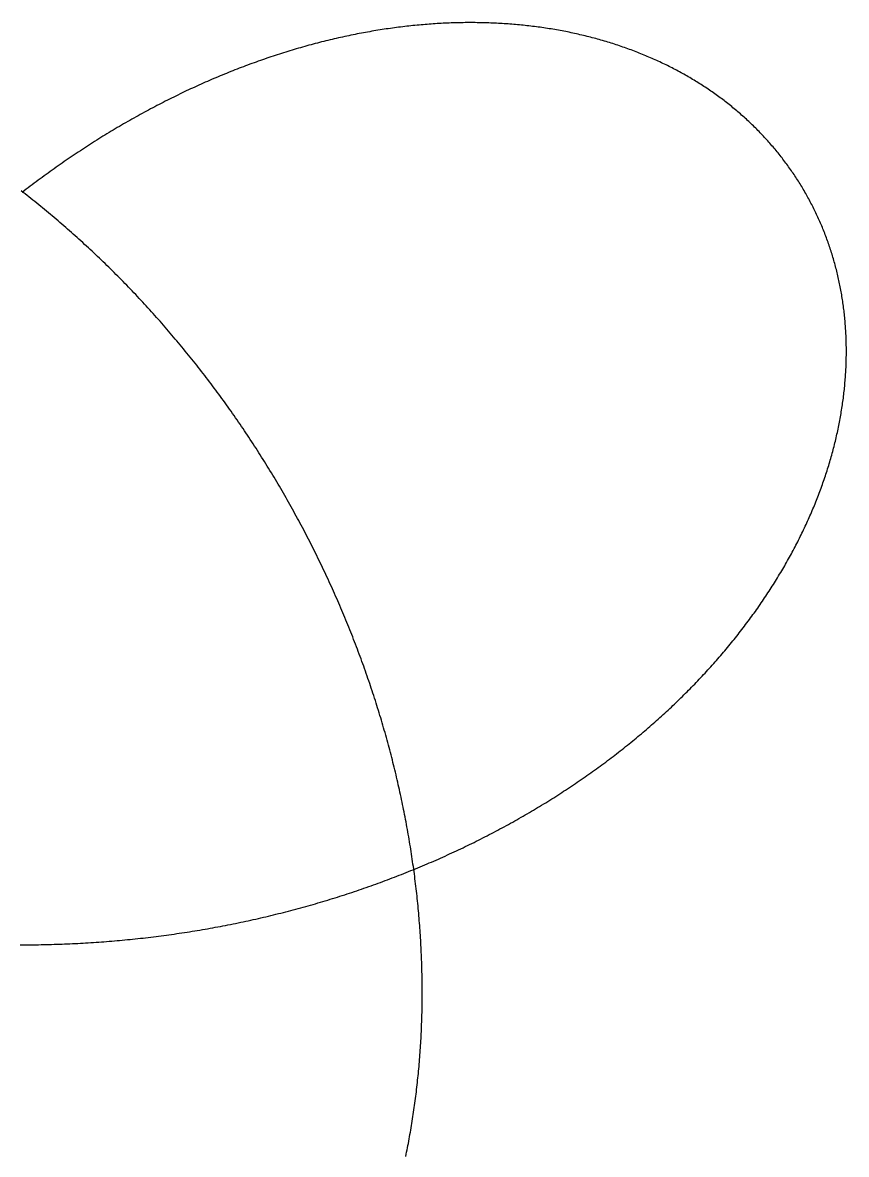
# Model space of a CAD drawing. Header units: metres. Extents: x 0 to 80, y 0 to 80.
# Drawn here: x 40 to 50.03, y 13.78 to 27.56 of the extents above; entities that cross this region are included whole.
import ezdxf

# ---------------------------------------------------------------- set-up
doc = ezdxf.new("R2010")
doc.units = ezdxf.units.M

msp = doc.modelspace()

# ---------------------------------------------------------------- linework, layer by layer
at = {"layer": 'ENGRAVE'}
for points in [[(39.968002, 16.333372), (40, 16.333333), (40.031998, 16.333372), (40.063995, 16.33349), (40.095992, 16.333685), (40.127987, 16.333959), (40.159982, 16.334311), (40.191974, 16.334741), (40.223965, 16.335249), (40.255953, 16.335835), (40.287939, 16.3365), (40.319922, 16.337242), (40.351901, 16.338063), (40.383877, 16.338962), (40.415849, 16.339939), (40.447816, 16.340994), (40.479779, 16.342127), (40.511737, 16.343338), (40.54369, 16.344627), (40.575637, 16.345995), (40.607578, 16.34744), (40.639512, 16.348963), (40.67144, 16.350565), (40.703362, 16.352244), (40.735275, 16.354001), (40.767182, 16.355836), (40.79908, 16.357749), (40.83097, 16.35974), (40.862851, 16.361808), (40.894724, 16.363955), (40.926587, 16.366179), (40.958441, 16.368481), (40.990284, 16.370861), (41.022118, 16.373318), (41.053941, 16.375853), (41.085752, 16.378466), (41.117553, 16.381156), (41.149342, 16.383924), (41.18112, 16.386769), (41.212884, 16.389691), (41.244637, 16.392692), (41.276376, 16.395769), (41.308103, 16.398924), (41.339816, 16.402156), (41.371515, 16.405465), (41.403199, 16.408852), (41.434869, 16.412316), (41.466525, 16.415857), (41.498165, 16.419475), (41.52979, 16.42317), (41.561398, 16.426941), (41.592991, 16.43079), (41.624567, 16.434716), (41.656127, 16.438719), (41.687669, 16.442798), (41.719193, 16.446954), (41.7507, 16.451187), (41.782189, 16.455496), (41.81366, 16.459882), (41.845111, 16.464344), (41.876544, 16.468883), (41.907957, 16.473498), (41.93935, 16.478189), (41.970723, 16.482957), (42.002076, 16.487801), (42.033408, 16.49272), (42.06472, 16.497716), (42.096009, 16.502788), (42.127277, 16.507936), (42.158523, 16.51316), (42.189747, 16.518459), (42.220948, 16.523834), (42.252126, 16.529285), (42.283281, 16.534811), (42.314412, 16.540412), (42.345519, 16.546089), (42.376602, 16.551842), (42.407661, 16.557669), (42.438694, 16.563572), (42.469702, 16.56955), (42.500685, 16.575603), (42.531642, 16.58173), (42.562573, 16.587933), (42.593477, 16.59421), (42.624354, 16.600562), (42.655204, 16.606989), (42.686027, 16.61349), (42.716822, 16.620065), (42.747589, 16.626715), (42.778327, 16.633439), (42.809037, 16.640237), (42.839718, 16.647109), (42.870369, 16.654056), (42.900991, 16.661076), (42.931582, 16.668169), (42.962144, 16.675337), (42.992674, 16.682578), (43.023174, 16.689892), (43.053643, 16.69728), (43.08408, 16.704741), (43.114485, 16.712275), (43.144858, 16.719883), (43.175198, 16.727563), (43.205506, 16.735316), (43.23578, 16.743142), (43.266021, 16.75104), (43.296229, 16.759012), (43.326402, 16.767055), (43.356541, 16.775171), (43.386645, 16.783359), (43.416714, 16.791619), (43.446748, 16.799951), (43.476746, 16.808355), (43.506709, 16.816831), (43.536635, 16.825379), (43.566525, 16.833998), (43.596377, 16.842688), (43.626193, 16.85145), (43.655971, 16.860283), (43.685712, 16.869187), (43.715414, 16.878162), (43.745078, 16.887208), (43.774704, 16.896324), (43.80429, 16.905511), (43.833837, 16.914769), (43.863345, 16.924097), (43.892813, 16.933495), (43.92224, 16.942963), (43.951627, 16.952501), (43.980973, 16.962109), (44.010278, 16.971787), (44.039542, 16.981534), (44.068764, 16.991351), (44.097945, 17.001236), (44.127082, 17.011191), (44.156178, 17.021216), (44.18523, 17.031309), (44.214239, 17.04147), (44.243205, 17.051701), (44.272127, 17.061999), (44.301005, 17.072367), (44.329838, 17.082802), (44.358627, 17.093305), (44.387371, 17.103877), (44.41607, 17.114516), (44.444723, 17.125223), (44.473331, 17.135997), (44.501892, 17.146838), (44.530407, 17.157747), (44.558875, 17.168723), (44.587296, 17.179766), (44.61567, 17.190875), (44.643996, 17.202051), (44.672275, 17.213294), (44.700505, 17.224602), (44.728687, 17.235977), (44.75682, 17.247418), (44.784904, 17.258925), (44.812939, 17.270497), (44.840924, 17.282135), (44.86886, 17.293838), (44.896745, 17.305607), (44.92458, 17.31744), (44.952364, 17.329339), (44.980097, 17.341302), (45.007779, 17.353329), (45.035409, 17.365422), (45.062988, 17.377578), (45.090514, 17.389798), (45.117988, 17.402082), (45.145409, 17.41443), (45.172778, 17.426842), (45.200093, 17.439317), (45.227354, 17.451855), (45.254562, 17.464456), (45.281716, 17.47712), (45.308815, 17.489847), (45.33586, 17.502637), (45.36285, 17.515488), (45.389785, 17.528402), (45.416664, 17.541378), (45.443487, 17.554416), (45.470255, 17.567515), (45.496967, 17.580676), (45.523621, 17.593899), (45.55022, 17.607182), (45.576761, 17.620526), (45.603244, 17.633931), (45.62967, 17.647397), (45.656039, 17.660923), (45.682349, 17.67451), (45.708601, 17.688156), (45.734794, 17.701862), (45.760928, 17.715628), (45.787003, 17.729453), (45.813019, 17.743338), (45.838975, 17.757282), (45.864871, 17.771284), (45.890706, 17.785346), (45.916482, 17.799466), (45.942196, 17.813644), (45.96785, 17.82788), (45.993442, 17.842175), (46.018973, 17.856527), (46.044442, 17.870937), (46.069849, 17.885404), (46.095193, 17.899928), (46.120475, 17.914509), (46.145695, 17.929147), (46.170851, 17.943841), (46.195944, 17.958592), (46.220974, 17.9734), (46.245939, 17.988263), (46.270841, 18.003181), (46.295678, 18.018156), (46.320451, 18.033186), (46.345159, 18.048271), (46.369802, 18.063411), (46.39438, 18.078605), (46.418892, 18.093854), (46.443338, 18.109158), (46.467719, 18.124516), (46.492033, 18.139927), (46.516281, 18.155392), (46.540462, 18.170911), (46.564576, 18.186483), (46.588622, 18.202109), (46.612602, 18.217787), (46.636513, 18.233517), (46.660357, 18.2493), (46.684132, 18.265136), (46.707839, 18.281023), (46.731478, 18.296962), (46.755047, 18.312953), (46.778548, 18.328995), (46.801979, 18.345088), (46.82534, 18.361232), (46.848632, 18.377427), (46.871854, 18.393672), (46.895005, 18.409968), (46.918086, 18.426314), (46.941096, 18.442709), (46.964036, 18.459154), (46.986904, 18.475648), (47.0097, 18.492192), (47.032426, 18.508784), (47.055079, 18.525425), (47.07766, 18.542115), (47.100169, 18.558852), (47.122605, 18.575638), (47.144969, 18.592472), (47.16726, 18.609353), (47.189477, 18.626281), (47.211621, 18.643257), (47.233692, 18.660279), (47.255688, 18.677348), (47.277611, 18.694463), (47.299459, 18.711625), (47.321233, 18.728832), (47.342933, 18.746085), (47.364557, 18.763384), (47.386106, 18.780727), (47.40758, 18.798116), (47.428979, 18.815549), (47.450302, 18.833027), (47.471548, 18.85055), (47.492719, 18.868116), (47.513813, 18.885726), (47.534831, 18.903379), (47.555772, 18.921076), (47.576636, 18.938816), (47.597423, 18.956599), (47.618133, 18.974424), (47.638765, 18.992292), (47.659319, 19.010201), (47.679795, 19.028153), (47.700193, 19.046146), (47.720513, 19.06418), (47.740754, 19.082256), (47.760917, 19.100372), (47.781, 19.118529), (47.801005, 19.136727), (47.82093, 19.154964), (47.840775, 19.173241), (47.860541, 19.191558), (47.880227, 19.209914), (47.899833, 19.22831), (47.919359, 19.246744), (47.938804, 19.265217), (47.958168, 19.283728), (47.977452, 19.302277), (47.996655, 19.320864), (48.015776, 19.339489), (48.034816, 19.358151), (48.053775, 19.37685), (48.072652, 19.395586), (48.091447, 19.414358), (48.110159, 19.433167), (48.12879, 19.452012), (48.147338, 19.470892), (48.165804, 19.489808), (48.184186, 19.50876), (48.202486, 19.527746), (48.220703, 19.546767), (48.238836, 19.565823), (48.256886, 19.584913), (48.274852, 19.604036), (48.292734, 19.623194), (48.310533, 19.642385), (48.328247, 19.661609), (48.345877, 19.680866), (48.363422, 19.700155), (48.380883, 19.719477), (48.398259, 19.738831), (48.41555, 19.758217), (48.432755, 19.777635), (48.449876, 19.797084), (48.466911, 19.816563), (48.48386, 19.836074), (48.500724, 19.855615), (48.517502, 19.875187), (48.534194, 19.894788), (48.550799, 19.914419), (48.567318, 19.934079), (48.583751, 19.953769), (48.600097, 19.973488), (48.616356, 19.993235), (48.632528, 20.01301), (48.648613, 20.032814), (48.66461, 20.052645), (48.680521, 20.072504), (48.696343, 20.09239), (48.712078, 20.112303), (48.727725, 20.132243), (48.743284, 20.152209), (48.758755, 20.172201), (48.774138, 20.19222), (48.789432, 20.212264), (48.804638, 20.232333), (48.819755, 20.252427), (48.834783, 20.272546), (48.849722, 20.292689), (48.864572, 20.312857), (48.879333, 20.333049), (48.894005, 20.353264), (48.908587, 20.373503), (48.923079, 20.393764), (48.937482, 20.414049), (48.951795, 20.434356), (48.966018, 20.454685), (48.98015, 20.475037), (48.994193, 20.49541), (49.008145, 20.515804), (49.022006, 20.53622), (49.035777, 20.556656), (49.049458, 20.577113), (49.063047, 20.59759), (49.076545, 20.618088), (49.089953, 20.638605), (49.103269, 20.659141), (49.116494, 20.679697), (49.129627, 20.700271), (49.142669, 20.720864), (49.155619, 20.741475), (49.168477, 20.762105), (49.181244, 20.782752), (49.193918, 20.803416), (49.206501, 20.824098), (49.218991, 20.844796), (49.231389, 20.865511), (49.243695, 20.886242), (49.255908, 20.90699), (49.268028, 20.927753), (49.280056, 20.948531), (49.29199, 20.969325), (49.303832, 20.990133), (49.315581, 21.010956), (49.327237, 21.031793), (49.3388, 21.052644), (49.350269, 21.073509), (49.361645, 21.094387), (49.372927, 21.115279), (49.384116, 21.136183), (49.395211, 21.1571), (49.406213, 21.178029), (49.41712, 21.19897), (49.427934, 21.219922), (49.438654, 21.240886), (49.449279, 21.261861), (49.459811, 21.282847), (49.470248, 21.303843), (49.480591, 21.324849), (49.490839, 21.345866), (49.500993, 21.366892), (49.511052, 21.387927), (49.521016, 21.408971), (49.530886, 21.430024), (49.540661, 21.451086), (49.550341, 21.472155), (49.559926, 21.493233), (49.569416, 21.514317), (49.578811, 21.53541), (49.588111, 21.556509), (49.597316, 21.577615), (49.606425, 21.598727), (49.615439, 21.619845), (49.624357, 21.640969), (49.63318, 21.662099), (49.641908, 21.683233), (49.650539, 21.704373), (49.659075, 21.725517), (49.667516, 21.746666), (49.67586, 21.767818), (49.684109, 21.788974), (49.692261, 21.810134), (49.700318, 21.831297), (49.708279, 21.852462), (49.716143, 21.873631), (49.723912, 21.894801), (49.731584, 21.915973), (49.73916, 21.937147), (49.746639, 21.958322), (49.754023, 21.979499), (49.76131, 22.000676), (49.7685, 22.021853), (49.775594, 22.043031), (49.782592, 22.064208), (49.789493, 22.085385), (49.796297, 22.106561), (49.803005, 22.127737), (49.809616, 22.148911), (49.81613, 22.170083), (49.822548, 22.191253), (49.828869, 22.212421), (49.835093, 22.233587), (49.84122, 22.254749), (49.84725, 22.275909), (49.853183, 22.297065), (49.85902, 22.318218), (49.864759, 22.339366), (49.870401, 22.36051), (49.875947, 22.38165), (49.881395, 22.402784), (49.886746, 22.423914), (49.892, 22.445037), (49.897157, 22.466155), (49.902217, 22.487267), (49.90718, 22.508373), (49.912045, 22.529472), (49.916813, 22.550563), (49.921484, 22.571648), (49.926058, 22.592725), (49.930535, 22.613794), (49.934914, 22.634855), (49.939196, 22.655907), (49.943381, 22.676951), (49.947468, 22.697985), (49.951458, 22.71901), (49.955351, 22.740025), (49.959146, 22.761031), (49.962845, 22.782026), (49.966445, 22.80301), (49.969949, 22.823984), (49.973355, 22.844946), (49.976664, 22.865897), (49.979875, 22.886837), (49.982989, 22.907764), (49.986006, 22.928679), (49.988926, 22.949581), (49.991748, 22.97047), (49.994472, 22.991346), (49.9971, 23.012208), (49.99963, 23.033057), (50.002063, 23.053891), (50.004399, 23.074711), (50.006637, 23.095516), (50.008778, 23.116306), (50.010822, 23.137081), (50.012768, 23.15784), (50.014618, 23.178583), (50.01637, 23.19931), (50.018025, 23.220021), (50.019583, 23.240715), (50.021043, 23.261391), (50.022407, 23.28205), (50.023673, 23.302692), (50.024843, 23.323315), (50.025915, 23.343921), (50.02689, 23.364507), (50.027769, 23.385075), (50.02855, 23.405623), (50.029234, 23.426153), (50.029822, 23.446662), (50.030312, 23.467151), (50.030706, 23.48762), (50.031003, 23.508068), (50.031203, 23.528496), (50.031306, 23.548902), (50.031313, 23.569286), (50.031223, 23.589649), (50.031036, 23.60999), (50.030753, 23.630308), (50.030373, 23.650603), (50.029897, 23.670876), (50.029324, 23.691125), (50.028655, 23.711351), (50.027889, 23.731553), (50.027028, 23.75173), (50.026069, 23.771884), (50.025015, 23.792012), (50.023864, 23.812116), (50.022618, 23.832194), (50.021275, 23.852246), (50.019836, 23.872273), (50.018301, 23.892274), (50.01667, 23.912248), (50.014944, 23.932195), (50.013121, 23.952115), (50.011203, 23.972008), (50.009189, 23.991873), (50.00708, 24.01171), (50.004875, 24.031519), (50.002574, 24.0513), (50.000178, 24.071052), (49.997687, 24.090774), (49.9951, 24.110468), (49.992418, 24.130132), (49.989641, 24.149765), (49.986769, 24.169369), (49.983802, 24.188942), (49.98074, 24.208484), (49.977583, 24.227996), (49.974331, 24.247476), (49.970984, 24.266924), (49.967543, 24.28634), (49.964007, 24.305724), (49.960377, 24.325076), (49.956652, 24.344395), (49.952833, 24.363681), (49.948919, 24.382933), (49.944912, 24.402152), (49.94081, 24.421337), (49.936614, 24.440488), (49.932325, 24.459604), (49.927941, 24.478686), (49.923464, 24.497733), (49.918893, 24.516744), (49.914229, 24.53572), (49.909471, 24.55466), (49.904619, 24.573563), (49.899675, 24.592431), (49.894637, 24.611261), (49.889506, 24.630055), (49.884282, 24.648811), (49.878965, 24.66753), (49.873555, 24.686211), (49.868052, 24.704854), (49.862457, 24.723459), (49.85677, 24.742025), (49.85099, 24.760552), (49.845117, 24.77904), (49.839153, 24.797489), (49.833096, 24.815898), (49.826947, 24.834267), (49.820707, 24.852595), (49.814374, 24.870883), (49.80795, 24.889131), (49.801435, 24.907337), (49.794828, 24.925502), (49.788129, 24.943625), (49.78134, 24.961706), (49.774459, 24.979745), (49.767487, 24.997742), (49.760424, 25.015696), (49.753271, 25.033607), (49.746027, 25.051475), (49.738692, 25.069299), (49.731267, 25.08708), (49.723752, 25.104816), (49.716147, 25.122509), (49.708451, 25.140156), (49.700666, 25.157759), (49.692791, 25.175317), (49.684826, 25.192829), (49.676772, 25.210296), (49.668628, 25.227717), (49.660395, 25.245092), (49.652073, 25.26242), (49.643662, 25.279702), (49.635162, 25.296937), (49.626573, 25.314124), (49.617896, 25.331264), (49.60913, 25.348357), (49.600276, 25.365401), (49.591333, 25.382398), (49.582303, 25.399345), (49.573185, 25.416245), (49.563979, 25.433095), (49.554685, 25.449895), (49.545304, 25.466647), (49.535835, 25.483348), (49.526279, 25.5), (49.516637, 25.516601), (49.506907, 25.533152), (49.49709, 25.549652), (49.487187, 25.566101), (49.477198, 25.582499), (49.467122, 25.598845), (49.45696, 25.61514), (49.446712, 25.631382), (49.436378, 25.647572), (49.425958, 25.66371), (49.415453, 25.679795), (49.404863, 25.695827), (49.394187, 25.711805), (49.383426, 25.72773), (49.37258, 25.743602), (49.36165, 25.759419), (49.350635, 25.775182), (49.339535, 25.790891), (49.328351, 25.806545), (49.317083, 25.822144), (49.305732, 25.837687), (49.294296, 25.853176), (49.282777, 25.868608), (49.271174, 25.883985), (49.259488, 25.899305), (49.247719, 25.91457), (49.235867, 25.929777), (49.223932, 25.944928), (49.211915, 25.960021), (49.199815, 25.975057), (49.187633, 25.990035), (49.175369, 26.004956), (49.163023, 26.019819), (49.150596, 26.034623), (49.138086, 26.049369), (49.125496, 26.064056), (49.112824, 26.078684), (49.100071, 26.093253), (49.087238, 26.107762), (49.074324, 26.122212), (49.061329, 26.136601), (49.048254, 26.150931), (49.035099, 26.1652), (49.021864, 26.179409), (49.00855, 26.193557), (48.995156, 26.207644), (48.981682, 26.221669), (48.96813, 26.235633), (48.954498, 26.249536), (48.940788, 26.263376), (48.926999, 26.277154), (48.913132, 26.29087), (48.899186, 26.304524), (48.885163, 26.318114), (48.871062, 26.331641), (48.856883, 26.345106), (48.842627, 26.358506), (48.828293, 26.371843), (48.813883, 26.385116), (48.799395, 26.398325), (48.784832, 26.41147), (48.770191, 26.42455), (48.755475, 26.437566), (48.740682, 26.450516), (48.725814, 26.463401), (48.71087, 26.476221), (48.695851, 26.488975), (48.680757, 26.501664), (48.665587, 26.514286), (48.650343, 26.526842), (48.635024, 26.539332), (48.619631, 26.551755), (48.604164, 26.564111), (48.588623, 26.5764), (48.573008, 26.588622), (48.55732, 26.600777), (48.541558, 26.612864), (48.525723, 26.624883), (48.509816, 26.636833), (48.493836, 26.648716), (48.477783, 26.66053), (48.461658, 26.672276), (48.445461, 26.683952), (48.429193, 26.69556), (48.412852, 26.707098), (48.396441, 26.718567), (48.379958, 26.729966), (48.363405, 26.741296), (48.346781, 26.752555), (48.330086, 26.763745), (48.313321, 26.774863), (48.296486, 26.785912), (48.279582, 26.796889), (48.262608, 26.807795), (48.245564, 26.818631), (48.228452, 26.829395), (48.21127, 26.840087), (48.19402, 26.850708), (48.176702, 26.861256), (48.159315, 26.871733), (48.141861, 26.882138), (48.124339, 26.892469), (48.106749, 26.902729), (48.089092, 26.912915), (48.071368, 26.923029), (48.053578, 26.933069), (48.035721, 26.943036), (48.017797, 26.95293), (47.999808, 26.96275), (47.981752, 26.972495), (47.963631, 26.982167), (47.945445, 26.991765), (47.927194, 27.001288), (47.908878, 27.010737), (47.890497, 27.020111), (47.872052, 27.02941), (47.853543, 27.038634), (47.834969, 27.047783), (47.816333, 27.056856), (47.797632, 27.065854), (47.778869, 27.074776), (47.760043, 27.083622), (47.741154, 27.092392), (47.722203, 27.101086), (47.703189, 27.109703), (47.684114, 27.118244), (47.664977, 27.126708), (47.645779, 27.135095), (47.626519, 27.143405), (47.607199, 27.151638), (47.587818, 27.159794), (47.568376, 27.167872), (47.548875, 27.175873), (47.529313, 27.183796), (47.509692, 27.19164), (47.490011, 27.199407), (47.470272, 27.207096), (47.450473, 27.214706), (47.430616, 27.222237), (47.410701, 27.22969), (47.390727, 27.237064), (47.370696, 27.244358), (47.350607, 27.251574), (47.330461, 27.258711), (47.310258, 27.265768), (47.289997, 27.272745), (47.269681, 27.279643), (47.249308, 27.286461), (47.228879, 27.293198), (47.208395, 27.299856), (47.187855, 27.306434), (47.167259, 27.312931), (47.146609, 27.319347), (47.125904, 27.325683), (47.105145, 27.331938), (47.084332, 27.338112), (47.063465, 27.344205), (47.042544, 27.350217), (47.02157, 27.356147), (47.000542, 27.361996), (46.979462, 27.367763), (46.95833, 27.373449), (46.937145, 27.379053), (46.915908, 27.384574), (46.89462, 27.390014), (46.87328, 27.395372), (46.851889, 27.400647), (46.830447, 27.405839), (46.808955, 27.41095), (46.787412, 27.415977), (46.765819, 27.420921), (46.744176, 27.425783), (46.722484, 27.430562), (46.700743, 27.435257), (46.678953, 27.439869), (46.657114, 27.444398), (46.635226, 27.448843), (46.613291, 27.453204), (46.591307, 27.457482), (46.569277, 27.461676), (46.547198, 27.465786), (46.525073, 27.469812), (46.502902, 27.473754), (46.480683, 27.477612), (46.458419, 27.481385), (46.436109, 27.485073), (46.413753, 27.488677), (46.391352, 27.492197), (46.368906, 27.495631), (46.346415, 27.498981), (46.323879, 27.502246), (46.3013, 27.505426), (46.278677, 27.50852), (46.25601, 27.511529), (46.2333, 27.514453), (46.210546, 27.517292), (46.187751, 27.520045), (46.164912, 27.522712), (46.142032, 27.525293), (46.119109, 27.527789), (46.096146, 27.530199), (46.07314, 27.532523), (46.050094, 27.534761), (46.027008, 27.536912), (46.00388, 27.538977), (45.980713, 27.540956), (45.957506, 27.542849), (45.934259, 27.544655), (45.910973, 27.546375), (45.887649, 27.548007), (45.864285, 27.549554), (45.840883, 27.551013), (45.817443, 27.552385), (45.793966, 27.553671), (45.770451, 27.554869), (45.746898, 27.555981), (45.723309, 27.557005), (45.699684, 27.557942), (45.676022, 27.558792), (45.652324, 27.559554), (45.62859, 27.560229), (45.604821, 27.560816), (45.581017, 27.561316), (45.557178, 27.561728), (45.533304, 27.562052), (45.509396, 27.562289), (45.485455, 27.562437), (45.46148, 27.562498), (45.437471, 27.562471), (45.41343, 27.562356), (45.389356, 27.562153), (45.365249, 27.561862), (45.34111, 27.561482), (45.31694, 27.561015), (45.292738, 27.560459), (45.268505, 27.559815), (45.244241, 27.559082), (45.219946, 27.558261), (45.195621, 27.557351), (45.171266, 27.556353), (45.146881, 27.555267), (45.122467, 27.554092), (45.098024, 27.552828), (45.073552, 27.551475), (45.049052, 27.550034), (45.024524, 27.548504), (44.999967, 27.546885), (44.975383, 27.545177), (44.950772, 27.54338), (44.926134, 27.541495), (44.901469, 27.53952), (44.876778, 27.537456), (44.852061, 27.535304), (44.827318, 27.533062), (44.80255, 27.530731), (44.777756, 27.528311), (44.752938, 27.525802), (44.728095, 27.523204), (44.703228, 27.520516), (44.678338, 27.51774), (44.653423, 27.514874), (44.628486, 27.511918), (44.603525, 27.508874), (44.578542, 27.50574), (44.553536, 27.502516), (44.528508, 27.499204), (44.503459, 27.495802), (44.478388, 27.49231), (44.453296, 27.488729), (44.428184, 27.485059), (44.40305, 27.481299), (44.377897, 27.47745), (44.352724, 27.473511), (44.327531, 27.469483), (44.302319, 27.465366), (44.277088, 27.461158), (44.251838, 27.456862), (44.22657, 27.452475), (44.201284, 27.448), (44.175981, 27.443435), (44.150659, 27.43878), (44.125321, 27.434035), (44.099966, 27.429202), (44.074595, 27.424278), (44.049207, 27.419265), (44.023804, 27.414163), (43.998385, 27.408971), (43.972951, 27.40369), (43.947502, 27.398319), (43.922038, 27.392858), (43.89656, 27.387308), (43.871068, 27.381669), (43.845562, 27.37594), (43.820043, 27.370122), (43.794511, 27.364214), (43.768967, 27.358216), (43.743409, 27.35213), (43.71784, 27.345954), (43.692259, 27.339688), (43.666667, 27.333333), (43.641063, 27.326889), (43.615448, 27.320356), (43.589823, 27.313733), (43.564188, 27.307021), (43.538543, 27.300219), (43.512888, 27.293328), (43.487224, 27.286349), (43.461551, 27.27928), (43.435869, 27.272121), (43.410179, 27.264874), (43.38448, 27.257537), (43.358774, 27.250112), (43.333061, 27.242597), (43.30734, 27.234994), (43.281613, 27.227301), (43.255879, 27.21952), (43.230139, 27.211649), (43.204394, 27.20369), (43.178642, 27.195642), (43.152886, 27.187505), (43.127124, 27.179279), (43.101358, 27.170965), (43.075587, 27.162562), (43.049813, 27.15407), (43.024035, 27.14549), (42.998253, 27.136821), (42.972469, 27.128064), (42.946681, 27.119218), (42.920891, 27.110284), (42.8951, 27.101262), (42.869306, 27.092151), (42.843511, 27.082953), (42.817714, 27.073666), (42.791917, 27.06429), (42.766119, 27.054827), (42.740321, 27.045276), (42.714523, 27.035637), (42.688725, 27.02591), (42.662928, 27.016095), (42.637132, 27.006192), (42.611337, 26.996202), (42.585544, 26.986124), (42.559753, 26.975958), (42.533964, 26.965705), (42.508177, 26.955364), (42.482394, 26.944937), (42.456613, 26.934421), (42.430836, 26.923819), (42.405063, 26.913129), (42.379294, 26.902352), (42.353529, 26.891489), (42.327769, 26.880538), (42.302014, 26.8695), (42.276264, 26.858376), (42.25052, 26.847165), (42.224782, 26.835867), (42.19905, 26.824483), (42.173325, 26.813012), (42.147606, 26.801455), (42.121895, 26.789811), (42.096191, 26.778082), (42.070494, 26.766266), (42.044806, 26.754364), (42.019127, 26.742376), (41.993456, 26.730302), (41.967794, 26.718142), (41.942141, 26.705897), (41.916498, 26.693566), (41.890865, 26.68115), (41.865242, 26.668648), (41.83963, 26.65606), (41.814028, 26.643388), (41.788438, 26.63063), (41.762859, 26.617788), (41.737291, 26.60486), (41.711736, 26.591848), (41.686194, 26.57875), (41.660663, 26.565568), (41.635146, 26.552302), (41.609642, 26.538951), (41.584152, 26.525516), (41.558675, 26.511996), (41.533213, 26.498393), (41.507765, 26.484705), (41.482332, 26.470934), (41.456914, 26.457078), (41.431512, 26.443139), (41.406125, 26.429117), (41.380754, 26.415011), (41.355399, 26.400821), (41.330061, 26.386549), (41.30474, 26.372193), (41.279436, 26.357754), (41.254149, 26.343233), (41.228881, 26.328628), (41.20363, 26.313941), (41.178398, 26.299172), (41.153184, 26.28432), (41.127989, 26.269386), (41.102814, 26.254369), (41.077658, 26.239271), (41.052522, 26.224091), (41.027406, 26.208828), (41.002311, 26.193485), (40.977236, 26.17806), (40.952183, 26.162553), (40.927151, 26.146965), (40.90214, 26.131296), (40.877151, 26.115546), (40.852185, 26.099715), (40.827241, 26.083804), (40.802319, 26.067812), (40.777421, 26.051739), (40.752547, 26.035586), (40.727696, 26.019353), (40.702869, 26.00304), (40.678066, 25.986647), (40.653288, 25.970174), (40.628534, 25.953622), (40.603806, 25.93699), (40.579103, 25.920279), (40.554426, 25.903489), (40.529775, 25.88662), (40.50515, 25.869672), (40.480551, 25.852645), (40.45598, 25.83554), (40.431436, 25.818356), (40.406919, 25.801094), (40.38243, 25.783754), (40.357968, 25.766336), (40.333536, 25.74884), (40.309131, 25.731266), (40.284756, 25.713615), (40.26041, 25.695887), (40.236093, 25.678082), (40.211806, 25.660199), (40.187548, 25.64224), (40.163321, 25.624204), (40.139125, 25.606091), (40.11496, 25.587902), (40.090825, 25.569637), (40.066722, 25.551296), (40.042651, 25.532879), (40.018611, 25.514386), (39.994604, 25.495818)], [(44.665167, 13.755182), (44.6707, 13.781749), (44.676159, 13.808364), (44.681542, 13.835026), (44.68685, 13.861735), (44.692083, 13.88849), (44.697241, 13.915292), (44.702324, 13.942139), (44.70733, 13.969033), (44.712262, 13.995971), (44.717117, 14.022955), (44.721896, 14.049984), (44.7266, 14.077057), (44.731227, 14.104174), (44.735779, 14.131336), (44.740254, 14.158541), (44.744652, 14.185789), (44.748974, 14.213081), (44.75322, 14.240415), (44.757389, 14.267791), (44.76148, 14.29521), (44.765496, 14.32267), (44.769434, 14.350172), (44.773295, 14.377716), (44.777078, 14.4053), (44.780785, 14.432925), (44.784414, 14.46059), (44.787966, 14.488295), (44.79144, 14.51604), (44.794836, 14.543824), (44.798155, 14.571647), (44.801396, 14.599509), (44.804559, 14.62741), (44.807644, 14.655349), (44.810651, 14.683325), (44.813579, 14.71134), (44.81643, 14.739391), (44.819202, 14.76748), (44.821896, 14.795605), (44.824511, 14.823766), (44.827047, 14.851964), (44.829505, 14.880197), (44.831885, 14.908466), (44.834185, 14.936769), (44.836407, 14.965108), (44.838549, 14.993481), (44.840613, 15.021888), (44.842597, 15.050329), (44.844503, 15.078804), (44.846329, 15.107312), (44.848075, 15.135852), (44.849743, 15.164426), (44.851331, 15.193031), (44.852839, 15.221669), (44.854268, 15.250338), (44.855617, 15.279039), (44.856887, 15.307771), (44.858077, 15.336533), (44.859187, 15.365326), (44.860217, 15.394149), (44.861167, 15.423002), (44.862037, 15.451884), (44.862827, 15.480796), (44.863537, 15.509736), (44.864167, 15.538705), (44.864716, 15.567702), (44.865185, 15.596727), (44.865574, 15.625779), (44.865883, 15.654859), (44.866111, 15.683965), (44.866259, 15.713099), (44.866326, 15.742258), (44.866313, 15.771444), (44.866219, 15.800655), (44.866044, 15.829892), (44.865789, 15.859153), (44.865452, 15.88844), (44.865036, 15.91775), (44.864538, 15.947085), (44.863959, 15.976444), (44.8633, 16.005826), (44.86256, 16.035231), (44.861738, 16.064659), (44.860836, 16.094109), (44.859853, 16.123582), (44.858788, 16.153076), (44.857643, 16.182592), (44.856416, 16.212129), (44.855108, 16.241687), (44.853719, 16.271265), (44.852249, 16.300864), (44.850698, 16.330482), (44.849065, 16.360121), (44.847351, 16.389778), (44.845556, 16.419454), (44.843679, 16.449149), (44.841721, 16.478862), (44.839682, 16.508594), (44.837561, 16.538342), (44.835359, 16.568109), (44.833075, 16.597892), (44.83071, 16.627691), (44.828264, 16.657508), (44.825736, 16.68734), (44.823126, 16.717188), (44.820435, 16.747051), (44.817663, 16.776929), (44.814809, 16.806822), (44.811874, 16.83673), (44.808857, 16.866651), (44.805758, 16.896586), (44.802578, 16.926535), (44.799316, 16.956497), (44.795973, 16.986472), (44.792549, 17.016459), (44.789042, 17.046458), (44.785455, 17.076469), (44.781785, 17.106491), (44.778035, 17.136525), (44.774202, 17.166569), (44.770288, 17.196624), (44.766293, 17.226689), (44.762216, 17.256764), (44.758057, 17.286849), (44.753817, 17.316942), (44.749496, 17.347045), (44.745093, 17.377156), (44.740608, 17.407275), (44.736043, 17.437402), (44.731395, 17.467537), (44.726667, 17.497679), (44.721856, 17.527828), (44.716965, 17.557984), (44.711992, 17.588145), (44.706938, 17.618313), (44.701802, 17.648487), (44.696585, 17.678665), (44.691287, 17.708849), (44.685907, 17.739037), (44.680447, 17.76923), (44.674905, 17.799426), (44.669282, 17.829627), (44.663577, 17.85983), (44.657792, 17.890037), (44.651925, 17.920246), (44.645978, 17.950458), (44.639949, 17.980671), (44.633839, 18.010887), (44.627649, 18.041104), (44.621377, 18.071321), (44.615025, 18.10154), (44.608592, 18.131759), (44.602078, 18.161978), (44.595483, 18.192197), (44.588807, 18.222415), (44.582051, 18.252632), (44.575214, 18.282849), (44.568296, 18.313063), (44.561298, 18.343276), (44.554219, 18.373486), (44.54706, 18.403694), (44.539821, 18.4339), (44.532501, 18.464102), (44.525101, 18.4943), (44.51762, 18.524495), (44.510059, 18.554686), (44.502418, 18.584872), (44.494697, 18.615053), (44.486896, 18.645229), (44.479015, 18.6754), (44.471054, 18.705565), (44.463013, 18.735724), (44.454893, 18.765877), (44.446692, 18.796022), (44.438412, 18.826161), (44.430052, 18.856293), (44.421613, 18.886416), (44.413094, 18.916532), (44.404496, 18.946639), (44.395818, 18.976738), (44.387061, 19.006828), (44.378225, 19.036908), (44.369309, 19.066979), (44.360315, 19.09704), (44.351241, 19.127091), (44.342089, 19.157131), (44.332857, 19.18716), (44.323547, 19.217178), (44.314158, 19.247184), (44.304691, 19.277178), (44.295145, 19.307161), (44.28552, 19.33713), (44.275817, 19.367087), (44.266036, 19.397031), (44.256176, 19.426962), (44.246239, 19.456878), (44.236223, 19.48678), (44.226129, 19.516668), (44.215958, 19.546542), (44.205708, 19.5764), (44.195381, 19.606243), (44.184976, 19.63607), (44.174494, 19.665881), (44.163934, 19.695676), (44.153297, 19.725454), (44.142582, 19.755215), (44.131791, 19.784959), (44.120922, 19.814686), (44.109977, 19.844394), (44.098954, 19.874084), (44.087855, 19.903756), (44.076679, 19.933409), (44.065426, 19.963042), (44.054097, 19.992656), (44.042692, 20.022251), (44.03121, 20.051825), (44.019653, 20.081379), (44.008019, 20.110912), (43.996309, 20.140424), (43.984523, 20.169915), (43.972662, 20.199384), (43.960725, 20.228831), (43.948713, 20.258256), (43.936625, 20.287658), (43.924462, 20.317037), (43.912223, 20.346393), (43.89991, 20.375725), (43.887522, 20.405034), (43.875059, 20.434319), (43.862521, 20.463579), (43.849908, 20.492814), (43.837222, 20.522024), (43.82446, 20.551209), (43.811625, 20.580368), (43.798716, 20.609501), (43.785732, 20.638608), (43.772675, 20.667688), (43.759544, 20.696741), (43.746339, 20.725767), (43.733061, 20.754766), (43.71971, 20.783736), (43.706285, 20.812679), (43.692788, 20.841593), (43.679217, 20.870478), (43.665574, 20.899334), (43.651858, 20.928161), (43.638069, 20.956958), (43.624208, 20.985726), (43.610275, 21.014463), (43.596269, 21.043169), (43.582192, 21.071845), (43.568043, 21.100489), (43.553822, 21.129102), (43.539529, 21.157683), (43.525165, 21.186232), (43.51073, 21.214749), (43.496224, 21.243233), (43.481647, 21.271684), (43.466999, 21.300102), (43.45228, 21.328487), (43.43749, 21.356837), (43.422631, 21.385154), (43.407701, 21.413436), (43.3927, 21.441683), (43.37763, 21.469895), (43.362491, 21.498072), (43.347281, 21.526213), (43.332002, 21.554319), (43.316654, 21.582388), (43.301237, 21.61042), (43.28575, 21.638416), (43.270195, 21.666375), (43.254571, 21.694297), (43.238878, 21.72218), (43.223118, 21.750026), (43.207289, 21.777834), (43.191391, 21.805603), (43.175426, 21.833333), (43.159394, 21.861025), (43.143294, 21.888676), (43.127126, 21.916289), (43.110891, 21.943861), (43.094589, 21.971393), (43.078221, 21.998884), (43.061785, 22.026335), (43.045283, 22.053745), (43.028715, 22.081113), (43.01208, 22.108439), (42.99538, 22.135724), (42.978614, 22.162966), (42.961782, 22.190166), (42.944884, 22.217323), (42.927921, 22.244437), (42.910894, 22.271508), (42.893801, 22.298535), (42.876643, 22.325519), (42.859421, 22.352458), (42.842134, 22.379352), (42.824784, 22.406202), (42.807369, 22.433007), (42.78989, 22.459767), (42.772348, 22.486481), (42.754742, 22.513149), (42.737073, 22.539771), (42.719341, 22.566347), (42.701546, 22.592876), (42.683688, 22.619358), (42.665767, 22.645793), (42.647785, 22.672181), (42.62974, 22.698521), (42.611633, 22.724813), (42.593465, 22.751056), (42.575234, 22.777252), (42.556943, 22.803398), (42.53859, 22.829495), (42.520177, 22.855543), (42.501702, 22.881541), (42.483167, 22.90749), (42.464572, 22.933388), (42.445917, 22.959236), (42.427201, 22.985034), (42.408426, 23.01078), (42.389591, 23.036476), (42.370697, 23.062119), (42.351744, 23.087712), (42.332731, 23.113252), (42.31366, 23.13874), (42.294531, 23.164176), (42.275343, 23.189558), (42.256097, 23.214888), (42.236793, 23.240165), (42.217431, 23.265388), (42.198012, 23.290558), (42.178536, 23.315673), (42.159002, 23.340734), (42.139412, 23.365741), (42.119765, 23.390693), (42.100062, 23.41559), (42.080303, 23.440432), (42.060487, 23.465218), (42.040616, 23.489949), (42.020689, 23.514623), (42.000707, 23.539241), (41.98067, 23.563803), (41.960578, 23.588308), (41.940431, 23.612756), (41.92023, 23.637147), (41.899974, 23.661481), (41.879665, 23.685756), (41.859301, 23.709974), (41.838885, 23.734134), (41.818415, 23.758235), (41.797891, 23.782277), (41.777315, 23.806261), (41.756687, 23.830185), (41.736006, 23.85405), (41.715272, 23.877855), (41.694487, 23.901601), (41.67365, 23.925286), (41.652762, 23.948912), (41.631822, 23.972476), (41.610832, 23.99598), (41.58979, 24.019423), (41.568698, 24.042804), (41.547556, 24.066124), (41.526364, 24.089382), (41.505121, 24.112579), (41.48383, 24.135713), (41.462488, 24.158785), (41.441098, 24.181794), (41.419659, 24.20474), (41.398171, 24.227623), (41.376635, 24.250443), (41.35505, 24.2732), (41.333418, 24.295892), (41.311738, 24.318521), (41.290011, 24.341085), (41.268236, 24.363585), (41.246415, 24.386021), (41.224546, 24.408391), (41.202632, 24.430697), (41.180671, 24.452937), (41.158664, 24.475112), (41.136612, 24.497221), (41.114514, 24.519264), (41.09237, 24.541241), (41.070182, 24.563152), (41.047949, 24.584996), (41.025672, 24.606773), (41.003351, 24.628483), (40.980985, 24.650126), (40.958576, 24.671702), (40.936123, 24.69321), (40.913628, 24.71465), (40.891089, 24.736022), (40.868508, 24.757326), (40.845884, 24.778562), (40.823218, 24.799729), (40.80051, 24.820827), (40.777761, 24.841856), (40.75497, 24.862816), (40.732138, 24.883706), (40.709265, 24.904527), (40.686352, 24.925278), (40.663398, 24.945959), (40.640404, 24.966569), (40.61737, 24.98711), (40.594297, 25.007579), (40.571185, 25.027978), (40.548033, 25.048306), (40.524843, 25.068562), (40.501614, 25.088748), (40.478347, 25.108861), (40.455042, 25.128903), (40.4317, 25.148873), (40.40832, 25.168771), (40.384902, 25.188596), (40.361448, 25.208349), (40.337958, 25.228029), (40.314431, 25.247637), (40.290868, 25.267171), (40.267269, 25.286632), (40.243634, 25.306019), (40.219965, 25.325333), (40.19626, 25.344574), (40.17252, 25.36374), (40.148747, 25.382832), (40.124939, 25.40185), (40.101097, 25.420793), (40.077221, 25.439662), (40.053312, 25.458455), (40.029371, 25.477174), (40.005396, 25.495818), (39.981389, 25.514386)]]:
    msp.add_lwpolyline(points, dxfattribs=at)

doc.saveas('drawing.dxf')
